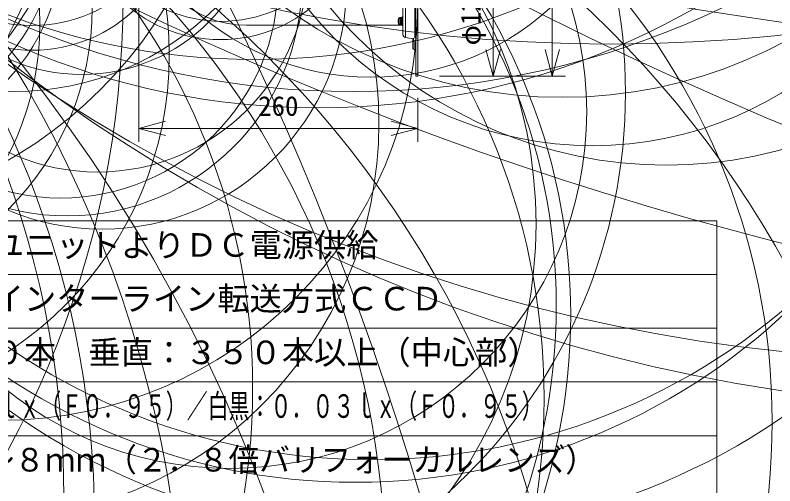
# Model space of a CAD drawing. Units: millimetres, scale not verified. Extents: x -667 to 3891, y -3829 to 1504.
# Drawn here: x -2.8 to 67.9, y -41.2 to 2.7 of the extents above; entities that cross this region are included whole.
import ezdxf
from ezdxf.enums import TextEntityAlignment as Align

# ---------------------------------------------------------------- set-up
doc = ezdxf.new("R2010")
doc.units = ezdxf.units.MM
doc.header["$LTSCALE"] = 0.125
for name, color, linetype, lineweight in [('0-0_0', 1, 'Continuous', 18), ('0-2_WAKU', 1, 'Continuous', 18), ('0-4_GAIKEI', 1, 'Continuous', 18)]:
    doc.layers.add(name, color=color, linetype=linetype, lineweight=lineweight)
doc.layers.add('0-1_MOJI1', color=7, linetype='Continuous')
doc.styles.add('ＭＳ ゴシック', font='')
doc.styles.get('ＭＳ ゴシック').set_extended_font_data('MS Gothic')

# ---------------------------------------------------------------- blocks, each defined once
blk = doc.blocks.new('_Open30')
at = {"layer": '0-0_0', "color": 7}
blk.add_line((0, 0), (-1, 0), dxfattribs=at)
blk.add_lwpolyline([(-1, 0.26795), (0, 0), (-1, -0.26795)], dxfattribs=at)
blk = doc.blocks.new('D1')
at = {"layer": '0-0_0', "color": 7}
for p, q in [((202.1796, 208.6443), (202.1796, 178.3651)), ((228.1681, 182.475), (228.1681, 178.3651)), ((204.6796, 179.6151), (225.6681, 179.6151))]:
    blk.add_line(p, q, dxfattribs=at)
at = {"layer": '0-0_0', "xscale": 2.5, "yscale": 2.5, "rotation": 180}
blk.add_blockref('_Open30', (202.1796, 179.6151), dxfattribs=at)
at = {"layer": '0-0_0', "xscale": 2.5, "yscale": 2.5}
blk.add_blockref('_Open30', (228.1681, 179.6151), dxfattribs=at)
at = {"layer": '0-0_0', "color": 7, "style": 'ＭＳ ゴシック'}
blk.add_text('260', height=1.833, dxfattribs=at).set_placement((213.2989, 180.2401), align=Align.BOTTOM_LEFT)
blk = doc.blocks.new('D2')
at = {"layer": '0-0_0', "color": 7}
for p, q in [((207.7681, 210.845), (241.9181, 210.845)), ((240.6681, 208.345), (240.6681, 186.975)), ((230.1681, 184.475), (241.9181, 184.475))]:
    blk.add_line(p, q, dxfattribs=at)
at = {"layer": '0-0_0', "xscale": 2.5, "yscale": 2.5}
for p, rotation in [((240.6681, 210.845), 90), ((240.6681, 184.475), 270)]:
    blk.add_blockref('_Open30', p, dxfattribs=dict(at, rotation=rotation))
at = {"layer": '0-0_0', "color": 7, "style": 'ＭＳ ゴシック'}
blk.add_text('264', height=1.833, rotation=90, dxfattribs=at).set_placement((240.0431, 200.0098), align=Align.BOTTOM_LEFT)
blk = doc.blocks.new('D3')
at = {"layer": '0-0_0', "color": 7}
for p, q in [((230.1681, 196.475), (236.4181, 196.475)), ((235.1681, 193.975), (235.1681, 186.975)), ((230.1681, 184.475), (236.4181, 184.475))]:
    blk.add_line(p, q, dxfattribs=at)
at = {"layer": '0-0_0', "xscale": 2.5, "yscale": 2.5}
for p, rotation in [((235.1681, 196.475), 90), ((235.1681, 184.475), 270)]:
    blk.add_blockref('_Open30', p, dxfattribs=dict(at, rotation=rotation))
at = {"layer": '0-0_0', "color": 7, "style": 'ＭＳ ゴシック'}
blk.add_text('φ120', height=1.833, rotation=90, dxfattribs=at).set_placement((234.5431, 187.35), align=Align.BOTTOM_LEFT)

msp = doc.modelspace()

# ---------------------------------------------------------------- linework, layer by layer
at = {"layer": '0-0_0', "color": 7}
for p, q in [((34.4705, 8.9783), (34.4705, -3.0217)), ((34.6705, -3.0217), (34.6705, 8.9783)), ((33.2705, 5.1183), (33.2705, 0.8822)), ((33.1905, 1.7283), (18.7205, 1.7283)), ((34.2157, 0.4638), (33.5184, 0.5868)), ((34.4705, -3.0217), (34.6705, -3.0217))]:
    msp.add_line(p, q, dxfattribs=at)
at = {"layer": '0-0_0'}
for p, q in [((33.5184, 5.3698), (33.5184, 0.5868)), ((34.3879, 0.5805), (34.3879, 5.5231)), ((32.8542, 2.3133), (32.8549, 2.3133)), ((32.8616, 2.3428), (32.8616, 1.8738)), ((32.9986, 2.4535), (33.0695, 2.4572)), ((32.9986, 2.4535), (32.9986, 1.7631)), ((33.0695, 1.7594), (33.0695, 2.4572)), ((33.0705, 2.4572), (33.0695, 2.4572)), ((33.0905, 2.4483), (33.0905, 1.7683)), ((33.1005, 2.4583), (33.1005, 1.7583)), ((33.1805, 2.4583), (33.1005, 2.4583)), ((33.1805, 1.7583), (33.1805, 2.4583)), ((33.1905, 1.7083), (33.1905, 2.5083)), ((33.2705, 2.5083), (33.1905, 2.5083)), ((32.8549, 1.9033), (32.8542, 1.9033)), ((32.9986, 1.7631), (33.0695, 1.7594)), ((33.0705, 1.7594), (33.0695, 1.7594)), ((33.1805, 1.7583), (33.1005, 1.7583)), ((33.2705, 1.7083), (33.1905, 1.7083)), ((34.1905, -0.3734), (34.1905, 0.3903)), ((34.2205, -0.3946), (34.2205, 0.1287)), ((34.4705, 0.6224), (34.2619, 0.4986)), ((34.2659, 0.5082), (34.4705, 0.6296)), ((34.4705, 0.3331), (34.2812, 0.2207)), ((34.3905, 0.1287), (34.4705, 0.1761)), ((34.3905, 0.1287), (34.3905, -0.3946)), ((34.2812, -0.4867), (34.4705, -0.599)), ((34.4705, -0.1592), (34.3905, -0.1118)), ((34.4705, -0.4421), (34.3905, -0.3946))]:
    msp.add_line(p, q, dxfattribs=at)
for points in [[(32.8352, 2.1933), (32.8333, 2.1603), (32.8336, 2.1484), (32.8342, 2.1449), (32.8346, 2.1439), (32.8348, 2.1435), (32.8352, 2.1433), (32.8549, 2.1433)], [(32.8352, 2.1433), (32.8349, 2.1434), (32.8348, 2.1435), (32.8345, 2.1441), (32.834, 2.1455), (32.8335, 2.15), (32.8341, 2.18), (32.8352, 2.1933)], [(32.8352, 2.0233), (32.8333, 2.0563), (32.8336, 2.0682), (32.8342, 2.0717), (32.8346, 2.0727), (32.8348, 2.0731), (32.8352, 2.0733)], [(32.8549, 2.0733), (32.8352, 2.0733), (32.8349, 2.0732), (32.8348, 2.073), (32.8345, 2.0725), (32.834, 2.0711), (32.8335, 2.0666), (32.8341, 2.0366), (32.8352, 2.0233)], [(34.2659, 0.5082), (34.2409, 0.4905), (34.2205, 0.4699), (34.2052, 0.4472), (34.1942, 0.4194), (34.1905, 0.3903)], [(34.2619, 0.4986), (34.2619, 0.2582), (34.4705, 0.382)], [(34.4705, -0.6127), (34.2659, -0.4913), (34.2409, -0.4736), (34.2205, -0.453), (34.2052, -0.4303), (34.1942, -0.4025), (34.1905, -0.3734)]]:
    msp.add_lwpolyline(points, dxfattribs=at)
at = {"layer": '0-0_0', "color": 7}
for centre, radius, end in [((18.7205, 11.2283), 9.5, 270), ((33.5705, 0.8822), 0.3, 260)]:
    msp.add_arc(centre, radius, 180, end, dxfattribs=at)
at = {"layer": '0-0_0'}
for centre, radius, start, end in [((33.7305, 2.1083), 0.8993, 166.82357, 174.57653), ((33.7305, 2.1083), 0.9, 164.89936, 166.83372), ((33.7305, 2.1083), 0.8763, 177.71107, 182.28893), ((33.0064, 2.3037), 0.15, 93, 164.89936), ((33.0705, 2.4372), 0.02, 0, 90), ((33.1005, 2.4483), 0.01, 90, 180), ((33.1805, 2.4483), 0.01, 0, 90), ((33.7305, 2.1083), 0.8993, 185.42347, 193.17643), ((33.7305, 2.1083), 0.9, 193.16628, 195.10064), ((33.0064, 1.9129), 0.15, 195.10064, 267), ((33.0705, 1.7794), 0.02, 270, 0), ((33.1005, 1.7683), 0.01, 180, 270), ((33.1805, 1.7683), 0.01, 270, 0)]:
    msp.add_arc(centre, radius, start, end, dxfattribs=at)
for centre, major_axis, ratio, start_param, end_param in [((34.3905, 0.3903), (0.2, 0), 0.707107, 2.2690372, 3.1415927), ((34.3905, 0.1499), (-0.2, 0), 0.707107, 5.4106299, 6.2831853), ((34.2205, 0.1499), (0.03, 0), 0.707107, 3.1415927, 4.712389), ((34.3905, 0.1287), (-0.17, 0), 0.707107, 5.4106299, 6.2831853), ((34.2812, 0.4824), (-0.0153, 0.0258), 0.454579, 6.2830899, 6.9368318), ((34.2812, 0.2419), (-0.0153, 0.0258), 0.454579, 0.6536465, 2.2244428), ((34.2205, -0.3734), (-0.03, 0), 0.707107, 6.2831853, 7.8539816), ((34.3905, -0.3946), (-0.17, 0), 0.707107, 6.2831853, 7.1557407), ((34.2812, -0.4655), (0.0153, 0.0258), 0.454579, 3.141688, 4.0587425), ((34.5005, -0.133), (-0.03, 0), 0.707107, 0, 0.0489997), ((34.5005, -0.6279), (-0.03, 0), 0.707107, 6.2831853, 6.3376844)]:
    msp.add_ellipse(centre, major_axis=major_axis, ratio=ratio, start_param=start_param, end_param=end_param, dxfattribs=at)
at = {"layer": '0-2_WAKU', "color": 4}
for p, q in [((62.5024, -16.4967), (-62.4976, -16.4967)), ((62.5024, -56.4967), (62.5024, -16.4967))]:
    msp.add_line(p, q, dxfattribs=at)
at = {"layer": '0-2_WAKU'}
for p, q in [((62.5024, -21.4967), (-62.4976, -21.4967)), ((-62.4976, -26.4967), (62.5024, -26.4967)), ((-62.4976, -31.4967), (62.5024, -31.4967)), ((-62.4976, -36.4967), (62.5024, -36.4967))]:
    msp.add_line(p, q, dxfattribs=at)
at = {"layer": '0-4_GAIKEI'}
for centre, radius in [((180.5013, 748.744), 754.9958), ((815.5105, 99.182), 847.3766), ((1612.0714, -1550.207), 2278.7905), ((211.2326, 334.3152), 370.2942), ((149.6644, 299.5446), 328.2182), ((52.5652, 149.4605), 149.4816), ((84.2968, 124.1896), 153.6445), ((91.7118, 121.8167), 155.8485), ((271.869, -73.6882), 321.8093), ((285.4942, -157.7258), 335.2913), ((-251.1211, -127.1748), 298.3252), ((-77.1014, 65.4549), 90.3939), ((28.6277, 74.8136), 79.2632), ((105.3036, 11.5238), 135.2724), ((25.4095, 64.6543), 70.6113), ((19.4798, 63.8945), 65.3579), ((59.4129, 7.6992), 90.1886), ((121.0895, -106.6945), 203.6827), ((-81.4212, 4.4446), 88.6369), ((-59.6413, 28.9117), 62.8248), ((48.0855, 38.9206), 43.9027), ((30.3226, 21.0091), 59.7437), ((33.0497, 17.1623), 62.9376), ((-43.0563, 29.0576), 48.7673), ((28.8622, 17.8243), 58.6606), ((57.7882, 29.4492), 40.7413), ((-23.6788, 24.5327), 40.7261), ((-29.7687, 30.0949), 33.0548), ((50.9124, 24.3766), 33.8655), ((-120.3083, -94.8739), 150.2799), ((32.1715, -37.9815), 91.6042), ((-98.4782, -59.5853), 111.4981), ((-2.9929, 22.1229), 26.5712), ((-85.9052, -42.3523), 87.6199), ((-83.4098, -44.7202), 87.978), ((10.7871, -32.9505), 74.1327), ((35.292, -310.7058), 345.4604), ((18.7929, -97.7237), 132.857), ((18.4744, -96.8612), 131.9752), ((-7.1255, -25.2489), 56.0176), ((-7.4917, -24.3838), 55.041), ((3.3701, 13.9058), 16.7565), ((-48.1629, -49.5939), 79.8102), ((-42.7512, -32.0491), 62.0332), ((-16.6077, -33.0272), 63.015), ((-22.1026, 3.3842), 26.4557), ((-17.6991, 11.1137), 18.7893), ((-15.6295, -66.818), 96.3558), ((-6.0206, -7.3997), 37.053), ((-17.9553, 9.9211), 19.6181), ((-1.2779, 15.5048), 13.7939), ((-27.5574, 1.8887), 27.0393), ((4.7043, -35.2049), 62.9402), ((2.0293, 5.8205), 21.8457), ((5.274, 5.4954), 22.7495), ((-47.5083, -69.4385), 96.4696), ((13.1562, -63.3952), 90.7681), ((17.1659, -6.3232), 33.2189), ((-1.2099, 13.2023), 13.8072), ((4.8451, 7.6629), 19.6088), ((16.2735, 13.8499), 13.4602), ((16.3651, 14.7002), 12.6075), ((2.9355, -16.7962), 42.7257), ((1.4243, 5.868), 20.2276)]:
    msp.add_circle(centre, radius, dxfattribs=at)
at = {"layer": '0-4_GAIKEI', "color": 7}
for centre, radius in [((637.5044, -158.1245), 689.4542), ((30.2896, 21.6587), 24.7729), ((3.7001, -4.5563), 50.2898), ((-4.1893, 3.7809), 38.8454), ((-21.3975, -1.0461), 32.9137)]:
    msp.add_circle(centre, radius, dxfattribs=at)

# ---------------------------------------------------------------- block references
at = {"layer": '0-0_0'}
for name in ['D2', 'D1', 'D3']:
    msp.add_blockref(name, (-193.4976, -187.4967), dxfattribs=at)

# ---------------------------------------------------------------- texts
at = {"layer": '0-1_MOJI1', "style": 'ＭＳ ゴシック'}
for s, p in [('カメラ駆動ユニットよりＤＣ電源供給', (-19.9976, -20.4967)), ('１／３型\u3000インターライン転送方式ＣＣＤ', (-19.9976, -25.4967)), ('水平：６５０本\u3000垂直：３５０本以上（中心部）', (-19.9976, -30.4967))]:
    msp.add_text(s, height=2.199, dxfattribs=at).set_placement(p, align=Align.BOTTOM_LEFT)
for s, width, p in [('カラー：０．０５ｌｘ（Ｆ０．９５）／白黒：０．０３ｌｘ（Ｆ０．９５）', 0.65, (-19.9976, -35.4967)), ('ｆ＝２．８～８ｍｍ（２．８倍バリフォーカルレンズ）', 0.95, (-19.9976, -40.4967))]:
    msp.add_text(s, height=2.199, dxfattribs=dict(at, width=width)).set_placement(p, align=Align.BOTTOM_LEFT)

doc.saveas('drawing.dxf')
